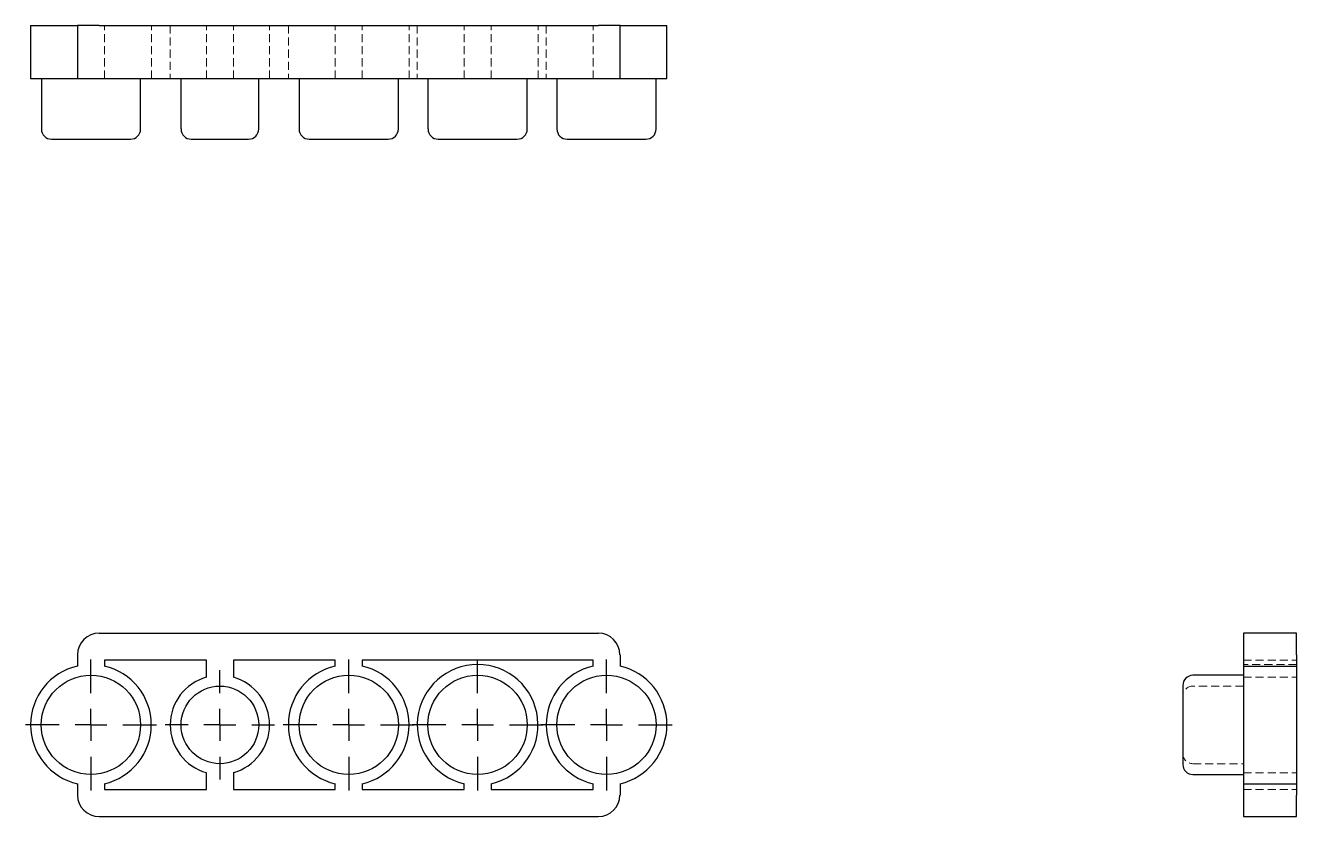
# Model space of a CAD drawing. Header units: millimetres. Extents: x 32 to 232, y 43 to 167.
import ezdxf

# ---------------------------------------------------------------- set-up
doc = ezdxf.new("R2010")
doc.units = ezdxf.units.MM
doc.linetypes.add('HIDDEN', pattern=[1.905, 1.27, -0.635])
doc.layers.add('10', color=7, linetype='Continuous')

# ---------------------------------------------------------------- blocks, each defined once
blk = doc.blocks.new('SW_CENTERMARKSYMBOL_0')
at = {"layer": '10', "color": 0}
for p, q in [((0, 5), (0, 10.3)), ((0, 0), (0, 2.5)), ((-5, 0), (-10.3, 0)), ((0, 0), (-2.5, 0)), ((0, 0), (0, -2.5)), ((0, 0), (2.5, 0)), ((5, 0), (10.3, 0)), ((0, -5), (0, -10.3))]:
    blk.add_line(p, q, dxfattribs=at)
blk = doc.blocks.new('SW_CENTERMARKSYMBOL_1')
at = {"layer": '10', "color": 0}
for p, q in [((0, 5), (0, 8.6)), ((0, 0), (0, 2.5)), ((-5, 0), (-8.6, 0)), ((0, 0), (-2.5, 0)), ((0, 0), (0, -2.5)), ((0, 0), (2.5, 0)), ((5, 0), (8.6, 0)), ((0, -5), (0, -8.6))]:
    blk.add_line(p, q, dxfattribs=at)
blk = doc.blocks.new('SW_CENTERMARKSYMBOL_2')
at = {"layer": '10', "color": 0}
for p, q in [((0, 5), (0, 10.3)), ((0, 0), (0, 2.5)), ((-5, 0), (-10.3, 0)), ((0, 0), (-2.5, 0)), ((0, 0), (0, -2.5)), ((0, 0), (2.5, 0)), ((5, 0), (10.3, 0)), ((0, -5), (0, -10.3))]:
    blk.add_line(p, q, dxfattribs=at)
blk = doc.blocks.new('SW_CENTERMARKSYMBOL_3')
at = {"layer": '10', "color": 0}
for p, q in [((0, 5), (0, 10.3)), ((0, 0), (0, 2.5)), ((-5, 0), (-10.3, 0)), ((0, 0), (-2.5, 0)), ((0, 0), (0, -2.5)), ((0, 0), (2.5, 0)), ((5, 0), (10.3, 0)), ((0, -5), (0, -10.3))]:
    blk.add_line(p, q, dxfattribs=at)
blk = doc.blocks.new('SW_CENTERMARKSYMBOL_4')
at = {"layer": '10', "color": 0}
for p, q in [((0, 5), (0, 10.3)), ((0, 0), (0, 2.5)), ((-5, 0), (-10.3, 0)), ((0, 0), (-2.5, 0)), ((0, 0), (0, -2.5)), ((0, 0), (2.5, 0)), ((5, 0), (10.3, 0)), ((0, -5), (0, -10.3))]:
    blk.add_line(p, q, dxfattribs=at)

msp = doc.modelspace()

# ---------------------------------------------------------------- linework, layer by layer
at = {"color": 7, "linetype": 'Continuous', "lineweight": 25}
for p, q in [((33, 166.94), (33, 158.59)), ((33, 166.94), (40.37, 166.94)), ((40.37, 166.94), (40.37, 158.59)), ((43.77, 166.94), (40.37, 166.94)), ((43.77, 166.94), (122.23, 166.94)), ((125.63, 166.94), (122.23, 166.94)), ((125.63, 158.59), (125.63, 166.94)), ((125.63, 166.94), (133, 166.94)), ((133, 158.59), (133, 166.94)), ((33, 158.59), (40.37, 158.59)), ((34.7, 158.59), (34.7, 150.66)), ((40.37, 158.59), (43.77, 158.59)), ((43.77, 158.59), (122.23, 158.59)), ((50.29, 150.66), (50.29, 158.59)), ((56.64, 158.59), (56.64, 150.66)), ((68.85, 150.66), (68.85, 158.59)), ((75.2, 158.59), (75.2, 150.66)), ((90.8, 150.66), (90.8, 158.59)), ((95.45, 158.59), (95.45, 150.66)), ((111.05, 150.66), (111.05, 158.59)), ((115.71, 158.59), (115.71, 150.66)), ((122.23, 158.59), (125.63, 158.59)), ((125.63, 158.59), (133, 158.59)), ((131.3, 150.66), (131.3, 158.59)), ((36.3, 149.06), (48.69, 149.06)), ((58.25, 149.06), (67.25, 149.06)), ((76.8, 149.06), (89.2, 149.06)), ((97.06, 149.06), (109.45, 149.06)), ((117.31, 149.06), (129.7, 149.06)), ((43.77, 71.41), (122.23, 71.41)), ((231.94, 71.41), (223.59, 71.41)), ((223.59, 71.41), (223.59, 68.02)), ((231.94, 68.02), (231.94, 71.41)), ((40.37, 68.02), (40.37, 66.25)), ((125.63, 68.02), (125.63, 66.25)), ((223.59, 68.02), (223.59, 66.25)), ((231.94, 68.02), (231.94, 66.25)), ((44.61, 67.17), (44.61, 66.25)), ((60.63, 67.17), (44.61, 67.17)), ((60.63, 64.51), (60.63, 67.17)), ((64.87, 67.17), (64.87, 64.51)), ((80.88, 67.17), (64.87, 67.17)), ((80.88, 66.25), (80.88, 67.17)), ((85.12, 67.17), (85.12, 66.25)), ((121.39, 67.17), (85.12, 67.17)), ((121.39, 66.25), (121.39, 67.17)), ((223.59, 66.25), (223.59, 47.75)), ((223.59, 66.25), (231.94, 66.25)), ((231.94, 66.25), (231.94, 47.75)), ((223.59, 64.8), (215.66, 64.8)), ((214.06, 63.2), (214.06, 50.8)), ((60.63, 46.83), (60.63, 49.49)), ((64.87, 49.49), (64.87, 46.83)), ((215.66, 49.2), (223.59, 49.2)), ((40.37, 47.75), (40.37, 45.98)), ((44.61, 47.75), (44.61, 46.83)), ((44.61, 46.83), (60.63, 46.83)), ((64.87, 46.83), (80.88, 46.83)), ((80.88, 46.83), (80.88, 47.75)), ((85.12, 47.75), (85.12, 46.83)), ((85.12, 46.83), (101.13, 46.83)), ((101.13, 46.83), (101.13, 47.75)), ((105.37, 47.75), (105.37, 46.83)), ((105.37, 46.83), (121.39, 46.83)), ((121.39, 46.83), (121.39, 47.75)), ((125.63, 47.75), (125.63, 45.98)), ((223.59, 47.75), (231.94, 47.75)), ((223.59, 47.75), (223.59, 45.98)), ((223.59, 45.98), (223.59, 42.59)), ((231.94, 47.75), (231.94, 45.98)), ((231.94, 42.59), (231.94, 45.98)), ((43.77, 42.59), (122.23, 42.59)), ((223.59, 42.59), (231.94, 42.59))]:
    msp.add_line(p, q, dxfattribs=at)
at = {"color": 7, "linetype": 'HIDDEN', "lineweight": 18}
for p, q in [((44.61, 158.59), (44.61, 166.94)), ((51.99, 158.59), (51.99, 166.94)), ((54.95, 166.94), (54.95, 158.59)), ((60.63, 158.59), (60.63, 166.94)), ((64.87, 158.59), (64.87, 166.94)), ((70.55, 158.59), (70.55, 166.94)), ((73.51, 166.94), (73.51, 158.59)), ((80.88, 158.59), (80.88, 166.94)), ((85.12, 158.59), (85.12, 166.94)), ((92.49, 158.59), (92.49, 166.94)), ((93.76, 166.94), (93.76, 158.59)), ((101.13, 158.59), (101.13, 166.94)), ((105.37, 158.59), (105.37, 166.94)), ((112.75, 158.59), (112.75, 166.94)), ((114.01, 166.94), (114.01, 158.59)), ((121.39, 158.59), (121.39, 166.94)), ((223.59, 67.17), (231.94, 67.17)), ((231.94, 66.49), (223.59, 66.49)), ((223.59, 64.51), (231.94, 64.51)), ((223.59, 63.1), (215.66, 63.1)), ((215.66, 50.9), (223.59, 50.9)), ((223.59, 49.49), (231.94, 49.49)), ((223.59, 46.83), (231.94, 46.83))]:
    msp.add_line(p, q, dxfattribs=at)
at = {"color": 7, "linetype": 'Continuous', "lineweight": 25}
for centre, radius in [((42.49, 57), 7.8), ((83, 57), 7.8), ((103.25, 57), 7.8), ((123.51, 57), 7.8), ((62.75, 57), 6.1)]:
    msp.add_circle(centre, radius, dxfattribs=at)
for centre, radius, start, end in [((36.3, 150.66), 1.6, 180, 270), ((48.69, 150.66), 1.6, 270, 0), ((58.25, 150.66), 1.6, 180, 270), ((67.25, 150.66), 1.6, 270, 0), ((76.8, 150.66), 1.6, 180, 270), ((89.2, 150.66), 1.6, 270, 0), ((97.06, 150.66), 1.6, 180, 270), ((109.45, 150.66), 1.6, 270, 0), ((117.31, 150.66), 1.6, 180, 270), ((129.7, 150.66), 1.6, 270, 0), ((43.77, 68.02), 3.39, 90, 180), ((122.23, 68.02), 3.39, 0, 90), ((42.49, 57), 9.49, 102.8979, 257.1021), ((42.49, 57), 9.49, 282.8979, 77.1021), ((83, 57), 9.49, 102.8979, 257.1021), ((83, 57), 9.49, 282.8979, 77.1021), ((103.25, 57), 9.49, 282.8979, 257.1021), ((123.51, 57), 9.49, 102.8979, 257.1021), ((123.51, 57), 9.49, 282.8979, 77.1021), ((62.75, 57), 7.8, 105.7678, 254.2322), ((62.75, 57), 7.8, 285.7678, 74.2322), ((215.66, 63.2), 1.6, 90, 180), ((215.66, 50.8), 1.6, 180, 270), ((43.77, 45.98), 3.39, 180, 270), ((122.23, 45.98), 3.39, 270, 0)]:
    msp.add_arc(centre, radius, start, end, dxfattribs=at)
at = {"color": 7, "linetype": 'HIDDEN', "lineweight": 18}
for centre, start, end in [((215.66, 61.5), 90, 180), ((215.66, 52.5), 180, 270)]:
    msp.add_arc(centre, 1.6, start, end, dxfattribs=at)

# ---------------------------------------------------------------- block references
at = {"layer": '10'}
for name, p in [('SW_CENTERMARKSYMBOL_4', (42.49, 57)), ('SW_CENTERMARKSYMBOL_2', (83, 57)), ('SW_CENTERMARKSYMBOL_3', (103.25, 57)), ('SW_CENTERMARKSYMBOL_0', (123.51, 57)), ('SW_CENTERMARKSYMBOL_1', (62.75, 57))]:
    msp.add_blockref(name, p, dxfattribs=at)

doc.saveas('drawing.dxf')
